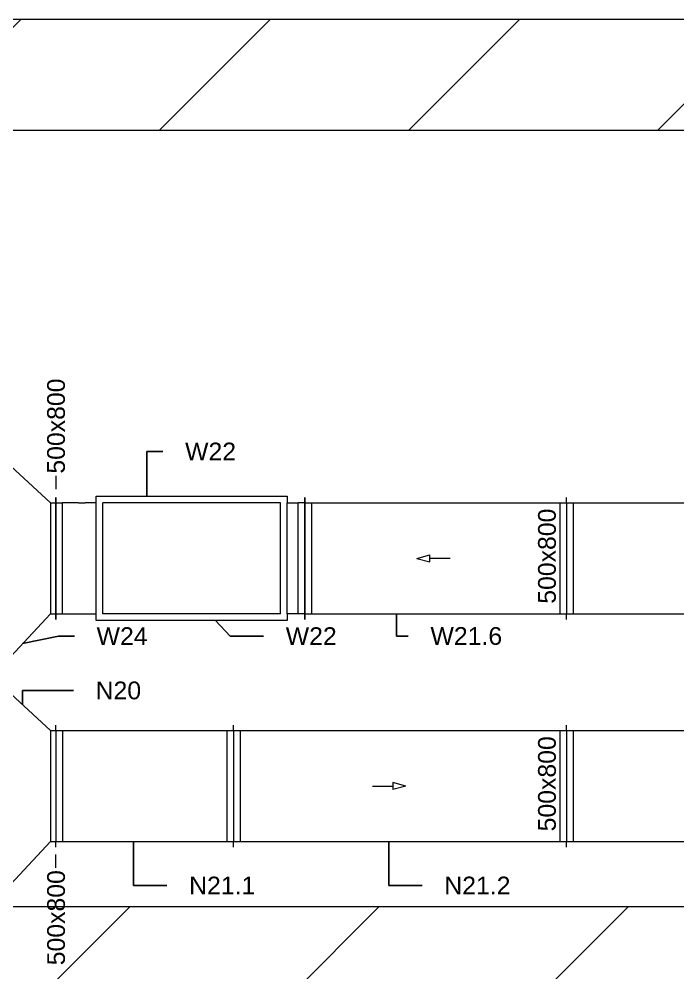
# Model space of a CAD drawing. Header units: millimetres. Extents: x 59762 to 60194, y -87842 to -87548.
# Drawn here: x 60063.258 to 60066.226, y -87744.569 to -87740.269 of the extents above; entities that cross this region are included whole.
import ezdxf
from ezdxf import colors
from ezdxf.entities.mleader import LeaderData, LeaderLine
from ezdxf.math import Vec2, Vec3

# ---------------------------------------------------------------- set-up
doc = ezdxf.new("R2010")
doc.units = ezdxf.units.MM
doc.linetypes.add('JIS_02_1.2', pattern=[2.5, 1.25, -1.25])
for name, color, linetype, lineweight in [('kanały', 7, 'Continuous', 20), ('nawi. strzałki', 150, 'Continuous', 20), ('wymiary', 7, 'Continuous', 13)]:
    doc.layers.add(name, color=color, linetype=linetype, lineweight=lineweight)
doc.layers.add('osie', color=7, linetype='JIS_02_1.2', lineweight=5, transparency=0.7)
doc.layers.add('podkład', color=7, linetype='Continuous', lineweight=13, transparency=0.7)
doc.styles.add('styl1', font='arial.ttf', dxfattribs={"height": 0.08})

# ---------------------------------------------------------------- blocks, each defined once
blk = doc.blocks.new('_None')

msp = doc.modelspace()

# ---------------------------------------------------------------- hatches: boundary and pattern name
at = {"layer": 'podkład'}
h = msp.add_hatch(dxfattribs=at)
h.set_pattern_fill('ANSI31', color=256, scale=0.25)
h.set_pattern_definition([(45, (57055.1895, -93764.5918), (-0.56126601, 0.56126601), [])])
h.paths.add_polyline_path([(60093.474249, -87740.269497), (60062.774249, -87740.269497), (60062.774249, -87760.769497), (60063.124249, -87760.769497), (60063.124249, -87756.769497), (60093.124249, -87756.769497), (60093.124249, -87760.769497), (60093.474249, -87760.769497)])
h.paths.add_polyline_path([(60063.124249, -87744.769497), (60093.124249, -87744.769497), (60093.124249, -87748.269497), (60063.124249, -87748.269497)], flags=16)
h.paths.add_polyline_path([(60063.124249, -87744.269497), (60063.124249, -87740.769497), (60093.124249, -87740.769497), (60093.124249, -87744.269497)], flags=16)
h.paths.add_polyline_path([(60063.124249, -87748.769497), (60093.124249, -87748.769497), (60093.124249, -87752.269497), (60063.124249, -87752.269497)], flags=16)
h.paths.add_polyline_path([(60063.124249, -87752.769497), (60093.124249, -87752.769497), (60093.124249, -87752.869497), (60093.124249, -87756.269497), (60063.124249, -87756.269497), (60063.124249, -87752.869497)], flags=16)
h.paths.add_polyline_path([(60063.624249, -87753.169497), (60074.124249, -87753.169497), (60074.124249, -87755.669497), (60063.624249, -87755.669497)], flags=0)
h.paths.add_polyline_path([(60082.124249, -87753.169497), (60092.624249, -87753.169497), (60092.624249, -87755.669497), (60082.124249, -87755.669497)], flags=0)
h.paths.add_polyline_path([(60081.364249, -87752.869497), (60081.124249, -87752.869497), (60081.124249, -87756.269497), (60081.364249, -87756.269497)], flags=0)
h.paths.add_polyline_path([(60075.124249, -87752.869497), (60074.884249, -87752.869497), (60074.884249, -87756.269497), (60075.124249, -87756.269497)], flags=0)

# ---------------------------------------------------------------- linework, layer by layer
at = {"layer": 'kanały'}
for p, q in [((60063.149257, -87742.218497), (60063.399257, -87742.450497)), ((60063.399257, -87742.950497), (60063.149257, -87743.218497)), ((60063.149257, -87743.244497), (60063.399257, -87743.476497)), ((60063.399257, -87743.976497), (60063.149257, -87744.244497))]:
    msp.add_line(p, q, dxfattribs=at)
at = {"layer": 'kanały', "ltscale": 20}
for p, q in [((60063.424317, -87742.425497), (60063.424317, -87742.450497)), ((60063.424317, -87742.450497), (60063.424317, -87742.425497)), ((60063.605249, -87742.980497), (60063.605249, -87742.420497)), ((60063.605249, -87742.420497), (60064.465249, -87742.420497)), ((60064.465249, -87742.420497), (60064.465249, -87742.450497)), ((60064.545249, -87742.450497), (60064.545249, -87742.425497)), ((60064.545249, -87742.425497), (60064.545249, -87742.450497)), ((60065.724749, -87742.450497), (60065.724749, -87742.425497)), ((60065.724749, -87742.450497), (60065.724749, -87742.425497)), ((60063.399257, -87742.450497), (60063.424257, -87742.450497)), ((60063.399257, -87742.450497), (60063.399257, -87742.950497)), ((60063.424317, -87742.950497), (60063.424317, -87742.450497)), ((60063.424317, -87742.950497), (60063.424317, -87742.450497)), ((60063.424317, -87742.450497), (60063.454317, -87742.450497)), ((60063.424317, -87742.450497), (60063.424317, -87742.950497)), ((60063.454317, -87742.950497), (60063.454317, -87742.450497)), ((60063.525249, -87742.450497), (60063.454317, -87742.450497)), ((60063.525249, -87742.450497), (60063.555249, -87742.450497)), ((60063.605249, -87742.450497), (60063.555249, -87742.450497)), ((60064.435249, -87742.450497), (60063.635249, -87742.450497)), ((60063.635249, -87742.950497), (60063.635249, -87742.450497)), ((60064.435249, -87742.950497), (60064.435249, -87742.450497)), ((60064.465249, -87742.950497), (60064.465249, -87742.450497)), ((60064.465249, -87742.450497), (60064.515249, -87742.450497)), ((60064.545249, -87742.450497), (60064.515249, -87742.450497)), ((60064.515249, -87742.950497), (60064.515249, -87742.450497)), ((60064.545249, -87742.450497), (60065.724749, -87742.450497)), ((60064.545249, -87742.450497), (60064.545249, -87742.950497)), ((60064.545249, -87742.950497), (60064.545249, -87742.450497)), ((60064.575249, -87742.450497), (60064.575249, -87742.950497)), ((60065.694749, -87742.450497), (60065.694749, -87742.950497)), ((60065.724749, -87742.450497), (60065.724749, -87742.950497)), ((60065.724749, -87742.450497), (60066.884249, -87742.450497)), ((60065.724749, -87742.450497), (60065.724749, -87742.950497)), ((60065.754749, -87742.450497), (60065.754749, -87742.950497)), ((60063.399257, -87742.950497), (60063.424257, -87742.950497)), ((60063.424317, -87742.950497), (60063.454317, -87742.950497)), ((60063.424317, -87742.950497), (60063.424317, -87742.975497)), ((60063.424317, -87742.975497), (60063.424317, -87742.950497)), ((60063.454317, -87742.950497), (60063.525249, -87742.950497)), ((60063.525249, -87742.950497), (60063.555249, -87742.950497)), ((60063.555249, -87742.950497), (60063.605249, -87742.950497)), ((60064.465249, -87742.980497), (60063.605249, -87742.980497)), ((60064.435249, -87742.950497), (60063.635249, -87742.950497)), ((60064.515249, -87742.950497), (60064.465249, -87742.950497)), ((60064.465249, -87742.950497), (60064.465249, -87742.980497)), ((60064.545249, -87742.950497), (60064.515249, -87742.950497)), ((60064.545249, -87742.950497), (60065.724749, -87742.950497)), ((60064.545249, -87742.975497), (60064.545249, -87742.950497)), ((60064.545249, -87742.950497), (60064.545249, -87742.975497)), ((60065.724749, -87742.975497), (60065.724749, -87742.950497)), ((60065.724749, -87742.975497), (60065.724749, -87742.950497)), ((60065.724749, -87742.950497), (60066.884249, -87742.950497)), ((60063.424257, -87743.476497), (60063.424257, -87743.451497)), ((60063.424317, -87743.476497), (60063.424317, -87743.451497)), ((60064.224749, -87743.476497), (60064.224749, -87743.451497)), ((60064.224749, -87743.476497), (60064.224749, -87743.451497)), ((60065.724749, -87743.476497), (60065.724749, -87743.451497)), ((60065.724749, -87743.476497), (60065.724749, -87743.451497)), ((60063.399257, -87743.476497), (60063.424257, -87743.476497)), ((60063.399257, -87743.476497), (60063.399257, -87743.976497)), ((60063.424257, -87743.476497), (60063.424377, -87743.976497)), ((60063.424257, -87743.476679), (60064.224749, -87743.476497)), ((60063.424317, -87743.476497), (60063.424317, -87743.976497)), ((60063.454317, -87743.476497), (60063.454317, -87743.976497)), ((60064.194749, -87743.476497), (60064.194749, -87743.976497)), ((60064.224749, -87743.476497), (60065.724749, -87743.476497)), ((60064.224749, -87743.476497), (60064.224749, -87743.976497)), ((60064.224749, -87743.476497), (60064.224749, -87743.976497)), ((60064.254749, -87743.476497), (60064.254749, -87743.976497)), ((60065.694749, -87743.476497), (60065.694749, -87743.976497)), ((60065.724749, -87743.476497), (60066.884249, -87743.476497)), ((60065.724749, -87743.476497), (60065.724749, -87743.976497)), ((60065.724749, -87743.476497), (60065.724749, -87743.976497)), ((60065.754749, -87743.476497), (60065.754749, -87743.976497)), ((60063.399257, -87743.976497), (60063.424257, -87743.976497)), ((60063.424257, -87743.976497), (60064.224749, -87743.976497)), ((60063.424317, -87744.001497), (60063.424317, -87743.976497)), ((60063.424377, -87744.001497), (60063.424377, -87743.976497)), ((60064.224749, -87743.976497), (60065.724749, -87743.976497)), ((60064.224749, -87744.001497), (60064.224749, -87743.976497)), ((60064.224749, -87744.001497), (60064.224749, -87743.976497)), ((60065.724749, -87743.976497), (60066.884249, -87743.976497)), ((60065.724749, -87744.001497), (60065.724749, -87743.976497)), ((60065.724749, -87744.001497), (60065.724749, -87743.976497))]:
    msp.add_line(p, q, dxfattribs=at)
at = {"layer": 'nawi. strzałki', "color": 7, "ltscale": 20}
for p, q in [((60065.050672, -87742.700497), (60065.108628, -87742.684968)), ((60065.050672, -87742.700497), (60065.108628, -87742.716027)), ((60065.108628, -87742.716027), (60065.108628, -87742.684968)), ((60065.200672, -87742.700497), (60065.108628, -87742.700497)), ((60064.999902, -87743.726497), (60064.941946, -87743.710968)), ((60064.941946, -87743.710968), (60064.941946, -87743.742027)), ((60064.849902, -87743.726497), (60064.941946, -87743.726497)), ((60064.999902, -87743.726497), (60064.941946, -87743.742027))]:
    msp.add_line(p, q, dxfattribs=at)
at = {"layer": 'osie', "ltscale": 20}
msp.add_line((60060.274249, -87740.769497), (60095.274249, -87740.769497), dxfattribs=at)
at = {"layer": 'podkład'}
for p, q in [((60062.774249, -87740.269497), (60093.474249, -87740.269497)), ((60063.124249, -87740.769497), (60093.124249, -87740.769497)), ((60063.124249, -87744.269497), (60093.124249, -87744.269497))]:
    msp.add_line(p, q, dxfattribs=at)
at = {"layer": 'wymiary'}
for p, q in [((60063.424249, -87742.32827), (60063.424249, -87742.388625)), ((60063.424377, -87744.095834), (60063.424377, -87744.035479))]:
    msp.add_line(p, q, dxfattribs=at)

# ---------------------------------------------------------------- texts
at = {"layer": 'wymiary', "ltscale": 20, "char_height": 0.08, "rotation": 90, "style": 'styl1'}
for insert, attachment_point in [((60063.384536, -87742.318444), 1), ((60065.59611, -87742.904808), 1), ((60065.59611, -87743.930808), 1), ((60063.384665, -87744.10566), 3)]:
    msp.add_mtext_dynamic_manual_height_columns('500x800', width=0.44264358, gutter_width=1, heights=[0], dxfattribs=dict(at, insert=insert, attachment_point=attachment_point))

# ---------------------------------------------------------------- leaders
at = {"layer": 'wymiary'}
ml = msp.add_multileader_mtext('Standard', dxfattribs=at)
ml.set_content('W22', color=256, style='styl1')
ml.set_leader_properties()
ml.set_arrow_properties(name='NONE')
ml.build(insert=Vec2(0, 0))
ml.multileader.update_dxf_attribs({"dogleg_length": 0.15, "arrow_head_size": 0.1})
ctx = ml.context
ctx.base_point, ctx.char_height, ctx.arrow_head_size, ctx.landing_gap_size, ctx.plane_origin = Vec3(60063.905921, -87742.218497), 0.08, 0.1, 0.1, Vec3(60063.924635, -87743.561339)
notes = []
notes.append((ctx, [(0, (1, 1, 0), (60063.834317, -87742.218497), (1, 0), 0.071604, [(0, [(60063.834317, -87742.420497)], 0, [])])]))
ctx.mtext.insert, ctx.mtext.width, ctx.mtext.flow_direction = Vec3(60064.005921, -87742.178497), 0.51353508, 5
ml = msp.add_multileader_mtext('Standard', dxfattribs=at)
ml.set_content('W22', color=256, style='styl1')
ml.set_leader_properties()
ml.set_arrow_properties(name='NONE')
ml.build(insert=Vec2(0, 0))
ml.multileader.update_dxf_attribs({"dogleg_length": 0.15, "arrow_head_size": 0.1})
ctx = ml.context
ctx.base_point, ctx.char_height, ctx.arrow_head_size, ctx.landing_gap_size, ctx.plane_origin = Vec3(60064.359443, -87743.050762), 0.08, 0.1, 0.1, Vec3(60064.251117, -87743.561339)
notes.append((ctx, [(0, (1, 1, 0), (60064.209443, -87743.050762), (1, 0), 0.15, [(0, [(60064.14278, -87742.980497)], 0, [])])]))
ctx.mtext.insert, ctx.mtext.width, ctx.mtext.flow_direction = Vec3(60064.459443, -87743.010762), 0.51353508, 5
ml = msp.add_multileader_mtext('Standard', dxfattribs=at)
ml.set_content('W21.6', color=256, style='styl1')
ml.set_leader_properties()
ml.set_arrow_properties(name='NONE')
ml.build(insert=Vec2(0, 0))
ml.multileader.update_dxf_attribs({"dogleg_length": 0.15, "arrow_head_size": 0.1})
ctx = ml.context
ctx.base_point, ctx.char_height, ctx.arrow_head_size, ctx.landing_gap_size, ctx.plane_origin = Vec3(60065.011475, -87743.050762), 0.08, 0.1, 0.1, Vec3(60065.06349, -87743.523263)
notes.append((ctx, [(0, (1, 1, 0), (60064.959067, -87743.050762), (1, 0), 0.052408, [(0, [(60064.959067, -87742.950497)], 0, [])])]))
ctx.mtext.insert, ctx.mtext.width, ctx.mtext.flow_direction = Vec3(60065.111475, -87743.01008), 0.51353508, 5
ml = msp.add_multileader_mtext('Standard', dxfattribs=at)
ml.set_content('W24', color=256, style='styl1')
ml.set_leader_properties()
ml.set_arrow_properties(name='NONE')
ml.build(insert=Vec2(0, 0))
ml.multileader.update_dxf_attribs({"dogleg_length": 0.15, "arrow_head_size": 0.1})
ctx = ml.context
ctx.base_point, ctx.char_height, ctx.arrow_head_size, ctx.landing_gap_size, ctx.plane_origin = Vec3(60063.507369, -87743.050762), 0.08, 0.1, 0.1, Vec3(60063.253672, -87742.791263)
notes.append((ctx, [(0, (1, 1, 0), (60063.435764, -87743.050762), (1, 0), 0.071604, [(0, [(60063.274257, -87743.084497)], 0, [])])]))
ctx.mtext.insert, ctx.mtext.width, ctx.mtext.flow_direction = Vec3(60063.607369, -87743.010762), 0.51353508, 5
ml = msp.add_multileader_mtext('Standard', dxfattribs=at)
ml.set_content('N20', color=256, style='styl1')
ml.set_leader_properties()
ml.set_arrow_properties(name='NONE')
ml.build(insert=Vec2(0, 0))
ml.multileader.update_dxf_attribs({"dogleg_length": 0.15, "arrow_head_size": 0.1})
ctx = ml.context
ctx.base_point, ctx.char_height, ctx.arrow_head_size, ctx.landing_gap_size, ctx.plane_origin = Vec3(60063.502851, -87743.296151), 0.08, 0.1, 0.1, Vec3(60063.289834, -87742.937732)
notes.append((ctx, [(1, (1, 1, 0), (60063.274257, -87743.296151), (1, 0), 0.228594, [(0, [(60063.274257, -87743.360497)], 0, [])])]))
ctx.mtext.insert, ctx.mtext.width, ctx.mtext.flow_direction = Vec3(60063.602851, -87743.255469), 0.51353508, 5
ml = msp.add_multileader_mtext('Standard', dxfattribs=at)
ml.set_content('N21.1', color=256, style='styl1')
ml.set_leader_properties()
ml.set_arrow_properties(name='NONE')
ml.build(insert=Vec2(0, 0))
ml.multileader.update_dxf_attribs({"dogleg_length": 0.15, "arrow_head_size": 0.1})
ctx = ml.context
ctx.base_point, ctx.char_height, ctx.arrow_head_size, ctx.landing_gap_size, ctx.plane_origin = Vec3(60063.924067, -87744.174844), 0.08, 0.1, 0.1, Vec3(60063.669645, -87744.549263)
notes.append((ctx, [(1, (1, 1, 0), (60063.774067, -87744.174844), (1, 0), 0.15, [(0, [(60063.774067, -87743.976497)], 0, [])])]))
ctx.mtext.insert, ctx.mtext.width, ctx.mtext.flow_direction = Vec3(60064.024067, -87744.134844), 0.51353508, 5
ml = msp.add_multileader_mtext('Standard', dxfattribs=at)
ml.set_content('N21.2', color=256, style='styl1')
ml.set_leader_properties()
ml.set_arrow_properties(name='NONE')
ml.build(insert=Vec2(0, 0))
ml.multileader.update_dxf_attribs({"dogleg_length": 0.15, "arrow_head_size": 0.1})
ctx = ml.context
ctx.base_point, ctx.char_height, ctx.arrow_head_size, ctx.landing_gap_size, ctx.plane_origin = Vec3(60065.073817, -87744.174844), 0.08, 0.1, 0.1, Vec3(60064.819395, -87744.549263)
notes.append((ctx, [(1, (1, 1, 0), (60064.923817, -87744.174844), (1, 0), 0.15, [(0, [(60064.923817, -87743.976497)], 0, [])])]))
ctx.mtext.insert, ctx.mtext.width, ctx.mtext.flow_direction = Vec3(60065.173817, -87744.134844), 0.51353508, 5
for ctx, leaders in notes:
    for number, flags, end, landing, length, lines in leaders:
        leader = LeaderData()
        leader.index, (leader.has_last_leader_line, leader.has_dogleg_vector, leader.attachment_direction) = number, flags
        leader.last_leader_point, leader.dogleg_vector, leader.dogleg_length = Vec3(end), Vec3(landing), length
        for number, points, colour, breaks in lines:
            line = LeaderLine()
            line.index, line.vertices, line.color, line.breaks = number, Vec3.list(points), colors.encode_raw_color(colour), breaks
            leader.lines.append(line)
        ctx.leaders.append(leader)

doc.saveas('drawing.dxf')
